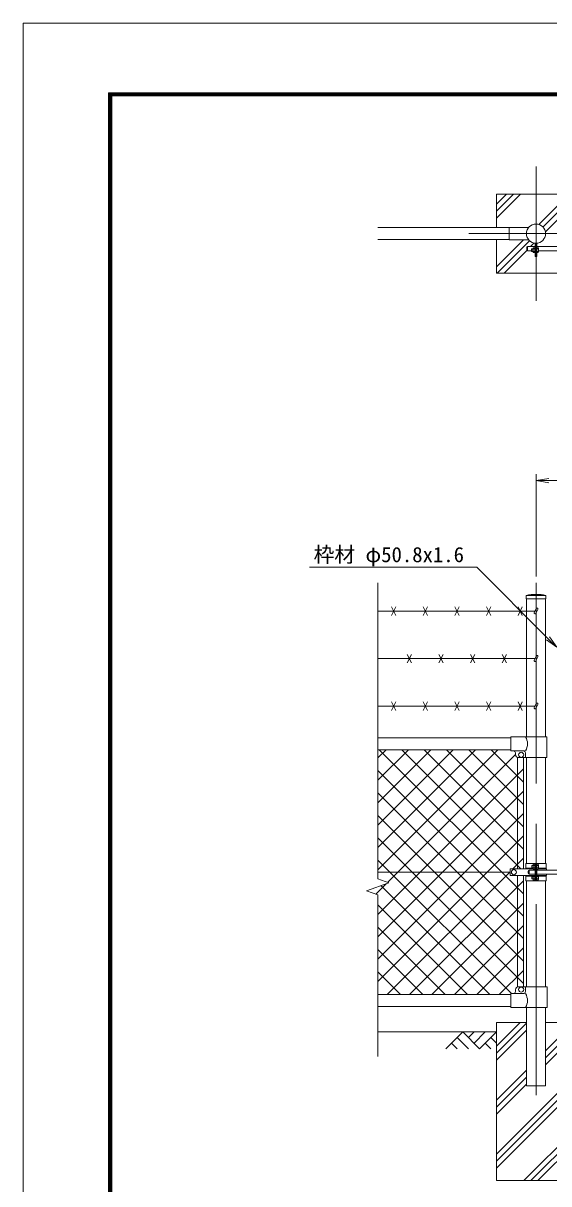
# Model space of a CAD drawing. Units: millimetres, scale not verified. Extents: x -4200 to 4200, y -2970 to 2970.
# Drawn here: x -4200 to -2539, y -699 to 2970 of the extents above; entities that cross this region are included whole.
import ezdxf
from ezdxf.enums import TextEntityAlignment as Align

# ---------------------------------------------------------------- set-up
doc = ezdxf.new("R2010")
doc.units = ezdxf.units.MM
doc.header["$LTSCALE"] = 20
doc.linetypes.add('USER1', pattern=[50.8, 31.75, -6.35, 6.35, -6.35])
for name, color, linetype, lineweight in [('0-0_D-STR-TXT', 7, 'Continuous', 9), ('0-1_D-TTL', 7, 'Continuous', 9), ('0-3_D-STR4', 7, 'Continuous', 9), ('0-4_D-BMK', 2, 'USER1', 13), ('0-5_D-STR1', 1, 'Continuous', 18), ('0-6_D-BGD', 7, 'Continuous', 9), ('0-7_D-DCR-HCH', 7, 'Continuous', 9), ('0-8_D-STR3', 3, 'Continuous', 13), ('0-9_D-STR-DIM', 7, 'Continuous', 9), ('0-A_0', 7, 'Continuous', 9), ('0-B_D-STR2', 7, 'Continuous', 9)]:
    doc.layers.add(name, color=color, linetype=linetype, lineweight=lineweight)
doc.styles.add('ＭＳ ゴシック', font='')
doc.styles.get('ＭＳ ゴシック').set_extended_font_data('MS Gothic')

# ---------------------------------------------------------------- blocks, each defined once
blk = doc.blocks.new('_Open')
at = {"layer": '0-A_0'}
blk.add_line((-20, 3.33), (0, 0), dxfattribs=at)
blk.add_lwpolyline([(-20, -3.33), (0, 0), (-20, 0)], dxfattribs=at)
blk = doc.blocks.new('MLeader10')
at = {"layer": '0-0_D-STR-TXT'}
blk.add_line((-2536.78, 1030.15), (-2513.21, 997.16), dxfattribs=at)
for points in [[(-2541.49, 1025.44), (-2766.16, 1250.11), (-3288.23, 1250.11), (-3295.43, 1250.11)], [(-2546.21, 1020.73), (-2513.21, 997.16), (-2541.49, 1025.44)]]:
    blk.add_lwpolyline(points, dxfattribs=at)

msp = doc.modelspace()

# ---------------------------------------------------------------- linework, layer by layer
at = {"layer": '0-1_D-TTL', "color": 2, "lineweight": 18}
msp.add_lwpolyline([(-4200, 2970), (4200, 2970), (4200, -2970), (-4200, -2970)], close=True, dxfattribs=at)
at = {"layer": '0-1_D-TTL'}
for points in [[(-3930, 2750), (3930, 2750), (3930, -2750), (-3930, -2750)], [(-3927.5, 2747.5), (3927.5, 2747.5), (3927.5, -2747.5), (-3927.5, -2747.5)], [(-3925, 2745), (3925, 2745), (3925, -2745), (-3925, -2745)], [(-3922.5, 2742.5), (3922.5, 2742.5), (3922.5, -2742.5), (-3922.5, -2742.5)], [(-3920, 2740), (3920, 2740), (3920, -2740), (-3920, -2740)]]:
    msp.add_lwpolyline(points, close=True, dxfattribs=at)
at = {"layer": '0-3_D-STR4'}
for p, q in [((-2704.32, 2323.85), (-2704.32, 2429.85)), ((-2454.32, 2429.85), (-2704.32, 2429.85)), ((-2704.32, -188.63), (-2704.32, -688.63)), ((-2704.32, -188.63), (-2609.57, -188.63)), ((-2549.07, -188.63), (-2454.32, -188.63)), ((-2704.32, -688.63), (-2454.32, -688.63))]:
    msp.add_line(p, q, dxfattribs=at)
msp.add_lwpolyline([(-2454.32, 2179.85), (-2704.32, 2179.85), (-2704.32, 2285.85)], dxfattribs=at)
at = {"layer": '0-4_D-BMK'}
for p, q in [((-2579.32, 2092.72), (-2579.32, 2516.99)), ((-2367.19, 2304.85), (-2791.45, 2304.85)), ((-2579.32, 1201.52), (-2579.32, -418.63))]:
    msp.add_line(p, q, dxfattribs=at)
at = {"layer": '0-5_D-STR1'}
for p, q in [((-2664.32, 2323.85), (-3079.32, 2323.85)), ((-2664.32, 2285.85), (-3079.32, 2285.85)), ((-2547.87, 1161.37), (-2610.77, 1161.37)), ((-2610.77, 1161.37), (-2610.77, 1150.37)), ((-2547.87, 1150.37), (-2610.77, 1150.37)), ((-2609.57, 1150.37), (-2609.57, 714.37)), ((-2549.07, 1150.37), (-2549.07, 714.37)), ((-2547.87, 1150.37), (-2547.87, 1161.37)), ((-2659.32, 711.37), (-3079.32, 711.37)), ((-2659.32, 673.37), (-3079.32, 673.37)), ((-2609.57, 648.37), (-2609.57, 313.87)), ((-2549.07, 648.37), (-2549.07, 313.87)), ((-2609.57, 298.87), (-2609.57, 296.87)), ((-2549.07, 298.87), (-2549.07, 296.87)), ((-2609.57, 275.87), (-2609.57, 273.87)), ((-2609.57, 258.87), (-2609.57, -75.63)), ((-2549.07, 275.87), (-2549.07, 273.87)), ((-2549.07, 258.87), (-2549.07, -75.63)), ((-2659.32, -100.63), (-3079.32, -100.63)), ((-2659.32, -138.63), (-3079.32, -138.63)), ((-2609.57, -141.63), (-2609.57, -388.63)), ((-2549.07, -141.63), (-2549.07, -388.63)), ((-2549.07, -388.63), (-2609.57, -388.63))]:
    msp.add_line(p, q, dxfattribs=at)
msp.add_circle((-2579.32, 2304.85), 30.25, dxfattribs=at)
msp.add_arc((-2579.32, 998.02), 166.35, 79.10214, 100.89786, dxfattribs=at)
at = {"layer": '0-6_D-BGD'}
msp.add_line((-3079.32, -218.63), (-2704.32, -218.63), dxfattribs=at)
at = {"layer": '0-7_D-DCR-HCH'}
for p, q in [((-2704.32, 2353.63), (-2628.1, 2429.85)), ((-2704.32, 2375.73), (-2650.2, 2429.85)), ((-2704.32, 2397.83), (-2672.3, 2429.85)), ((-2569.65, 2334.68), (-2474.47, 2429.85)), ((-2556.2, 2326.03), (-2454.32, 2427.91)), ((-2548.68, 2311.46), (-2454.32, 2405.81)), ((-2704.32, 2200), (-2619.17, 2285.15)), ((-2702.37, 2179.85), (-2599.72, 2282.51)), ((-2680.28, 2179.85), (-2608.19, 2251.94)), ((-2596.48, 2263.65), (-2585.92, 2274.21)), ((-2810.75, -218.63), (-2863.96, -271.84)), ((-2810.75, -218.63), (-2757.53, -271.84)), ((-2793.1, -236.46), (-2775.27, -218.63)), ((-2775.27, -254.11), (-2739.8, -218.63)), ((-2757.53, -271.84), (-2704.32, -218.63)), ((-2704.32, -263.23), (-2629.72, -188.63)), ((-2704.32, -285.33), (-2609.57, -190.58)), ((-2704.32, -307.43), (-2609.57, -212.68)), ((-2549.07, -278.69), (-2459.01, -188.63)), ((-2549.07, -300.79), (-2454.32, -206.04)), ((-2846.22, -254.11), (-2828.4, -271.84)), ((-2828.48, -236.37), (-2792.85, -271.84)), ((-2739.8, -254.11), (-2721.98, -271.84)), ((-2722.06, -236.37), (-2704.32, -254.03)), ((-2549.07, -322.89), (-2454.32, -228.14)), ((-2704.32, -433.94), (-2609.57, -339.19)), ((-2704.32, -604.65), (-2454.32, -354.65)), ((-2704.32, -456.04), (-2609.57, -361.29)), ((-2704.32, -626.75), (-2454.32, -376.75)), ((-2704.32, -478.14), (-2609.57, -383.39)), ((-2704.32, -648.84), (-2454.32, -398.84)), ((-2617.6, -688.63), (-2454.32, -525.36)), ((-2595.5, -688.63), (-2454.32, -547.46)), ((-2573.4, -688.63), (-2454.32, -569.55))]:
    msp.add_line(p, q, dxfattribs=at)
at = {"layer": '0-8_D-STR3'}
for p, q in [((-2664.32, 2285.15), (-2602.28, 2285.15)), ((-2608.72, 2260.65), (-2608.72, 2253.65)), ((-2605.72, 2263.65), (-2581.67, 2263.65)), ((-2605.72, 2263.65), (-2605.72, 2250.65)), ((-2605.72, 2250.65), (-2593.07, 2250.65)), ((-2593.07, 2256.05), (-2592.39, 2256.73)), ((-2593.07, 2256.05), (-2593.07, 2249.4)), ((-2588.77, 2256.05), (-2593.07, 2256.05)), ((-2588.77, 2249.4), (-2593.07, 2249.4)), ((-2593.07, 2249.4), (-2592.39, 2248.73)), ((-2588.77, 2256.73), (-2592.39, 2256.73)), ((-2592.39, 2256.73), (-2592.39, 2248.73)), ((-2588.77, 2248.73), (-2592.39, 2248.73)), ((-2588.77, 2258.55), (-2588.77, 2246.95)), ((-2583.27, 2260.23), (-2588.17, 2260.23)), ((-2583.27, 2256.73), (-2588.17, 2256.73)), ((-2583.27, 2248.73), (-2588.17, 2248.73)), ((-2583.27, 2245.23), (-2588.17, 2245.23)), ((-2583.27, 2261.23), (-2583.27, 2244.23)), ((-2581.67, 2261.23), (-2583.27, 2261.23)), ((-2581.67, 2244.23), (-2583.27, 2244.23)), ((-2581.67, 2273.59), (-2581.67, 2232.73)), ((-2579.37, 2273.5), (-2579.37, 2232.73)), ((-2577.07, 2273.58), (-2577.07, 2232.73)), ((-2577.07, 2263.65), (-2448.72, 2263.65)), ((-2577.07, 2261.63), (-2577.07, 2243.83)), ((-2577.07, 2260.23), (-2572.17, 2260.23)), ((-2577.07, 2256.73), (-2572.17, 2256.73)), ((-2577.07, 2248.73), (-2572.17, 2248.73)), ((-2577.07, 2245.23), (-2572.17, 2245.23)), ((-2571.57, 2258.55), (-2571.57, 2246.95)), ((-2571.57, 2250.65), (-2448.72, 2250.65)), ((-2577.07, 2232.73), (-2581.67, 2232.73)), ((-3079.32, 1111.37), (-2582.63, 1111.37)), ((-3022.61, 1124.78), (-3036.03, 1097.95)), ((-3022.61, 1097.95), (-3036.03, 1124.78)), ((-2922.61, 1124.78), (-2936.03, 1097.95)), ((-2922.61, 1097.95), (-2936.03, 1124.78)), ((-2822.61, 1124.78), (-2836.03, 1097.95)), ((-2822.61, 1097.95), (-2836.03, 1124.78)), ((-2722.61, 1124.78), (-2736.03, 1097.95)), ((-2722.61, 1097.95), (-2736.03, 1124.78)), ((-2622.61, 1124.78), (-2636.03, 1097.95)), ((-2622.61, 1097.95), (-2636.03, 1124.78)), ((-2578.89, 1119.4), (-2584.84, 1106.64)), ((-2573.45, 1116.86), (-2579.4, 1104.1)), ((-3079.32, 961.37), (-2582.63, 961.37)), ((-2972.61, 974.78), (-2986.03, 947.95)), ((-2972.61, 947.95), (-2986.03, 974.78)), ((-2872.61, 974.78), (-2886.03, 947.95)), ((-2872.61, 947.95), (-2886.03, 974.78)), ((-2772.61, 974.78), (-2786.03, 947.95)), ((-2772.61, 947.95), (-2786.03, 974.78)), ((-2672.61, 974.78), (-2686.03, 947.95)), ((-2672.61, 947.95), (-2686.03, 974.78)), ((-2578.89, 969.4), (-2584.84, 956.64)), ((-2573.45, 966.86), (-2579.4, 954.1)), ((-3079.32, 811.37), (-2582.63, 811.37)), ((-3022.61, 824.78), (-3036.03, 797.95)), ((-3022.61, 797.95), (-3036.03, 824.78)), ((-2922.61, 824.78), (-2936.03, 797.95)), ((-2922.61, 797.95), (-2936.03, 824.78)), ((-2822.61, 824.78), (-2836.03, 797.95)), ((-2822.61, 797.95), (-2836.03, 824.78)), ((-2722.61, 824.78), (-2736.03, 797.95)), ((-2722.61, 797.95), (-2736.03, 824.78)), ((-2622.61, 824.78), (-2636.03, 797.95)), ((-2622.61, 797.95), (-2636.03, 824.78)), ((-2578.89, 819.4), (-2584.84, 806.64)), ((-2573.45, 816.86), (-2579.4, 804.1)), ((-2544.62, 714.37), (-2659.32, 714.37)), ((-2659.32, 670.37), (-2659.32, 714.37)), ((-2544.62, 648.37), (-2544.62, 714.37)), ((-2619.72, 670.37), (-2659.32, 670.37)), ((-2644.32, 658.37), (-2644.32, 663.37)), ((-2612.72, 648.37), (-2612.72, 663.37)), ((-2637.82, 649), (-2637.82, 296.87)), ((-2544.62, 648.37), (-2634.32, 648.37)), ((-2618.82, 648.37), (-2618.82, 296.87)), ((-2661.32, 275.87), (-2661.32, 296.87)), ((-2661.32, 296.87), (-2588.43, 296.87)), ((-2611.87, 313.87), (-2546.77, 313.87)), ((-2611.87, 313.87), (-2611.87, 298.87)), ((-2611.87, 298.87), (-2588.72, 298.87)), ((-2593.02, 307.19), (-2592.34, 307.87)), ((-2593.02, 307.19), (-2593.02, 300.54)), ((-2588.72, 307.19), (-2593.02, 307.19)), ((-2593.02, 300.54), (-2592.34, 299.87)), ((-2588.72, 300.54), (-2593.02, 300.54)), ((-2588.72, 307.87), (-2592.34, 307.87)), ((-2592.34, 307.87), (-2592.34, 299.87)), ((-2588.72, 299.87), (-2592.34, 299.87)), ((-2588.72, 309.69), (-2588.72, 298.09)), ((-2583.22, 311.37), (-2588.12, 311.37)), ((-2583.22, 307.87), (-2588.12, 307.87)), ((-2583.22, 299.87), (-2588.12, 299.87)), ((-2583.22, 296.37), (-2588.12, 296.37)), ((-2581.62, 312.37), (-2583.22, 312.37)), ((-2583.22, 312.37), (-2583.22, 295.37)), ((-2581.62, 295.37), (-2583.22, 295.37)), ((-2581.62, 313.87), (-2581.62, 258.87)), ((-2579.32, 313.87), (-2579.32, 258.87)), ((-2577.02, 313.87), (-2577.02, 258.87)), ((-2577.02, 312.77), (-2577.02, 294.97)), ((-2577.02, 311.37), (-2572.12, 311.37)), ((-2577.02, 307.87), (-2572.12, 307.87)), ((-2577.02, 299.87), (-2572.12, 299.87)), ((-2577.02, 296.37), (-2572.12, 296.37)), ((-2571.81, 296.87), (-2546.52, 296.87)), ((-2571.52, 309.69), (-2571.52, 298.09)), ((-2571.52, 298.87), (-2546.77, 298.87)), ((-2546.77, 313.87), (-2546.77, 298.87)), ((-2546.52, 292.87), (-2546.52, 296.87)), ((-2661.32, 286.37), (-3079.32, 286.37)), ((-2661.32, 275.87), (-2588.43, 275.87)), ((-2637.82, 275.87), (-2637.82, -76.27)), ((-2618.82, 275.87), (-2618.82, -75.63)), ((-2611.87, 273.87), (-2588.72, 273.87)), ((-2611.87, 258.87), (-2611.87, 273.87)), ((-2611.87, 258.87), (-2546.77, 258.87)), ((-2603.92, 289.87), (-2603.92, 282.87)), ((-2600.92, 292.87), (-2581.62, 292.87)), ((-2600.92, 292.87), (-2600.92, 279.87)), ((-2600.92, 279.87), (-2581.62, 279.87)), ((-2593.02, 272.19), (-2592.34, 272.87)), ((-2588.72, 272.19), (-2593.02, 272.19)), ((-2593.02, 265.54), (-2593.02, 272.19)), ((-2588.72, 265.54), (-2593.02, 265.54)), ((-2593.02, 265.54), (-2592.34, 264.87)), ((-2592.34, 264.87), (-2592.34, 272.87)), ((-2588.72, 272.87), (-2592.34, 272.87)), ((-2588.72, 264.87), (-2592.34, 264.87)), ((-2588.72, 263.05), (-2588.72, 274.65)), ((-2583.22, 276.37), (-2588.12, 276.37)), ((-2583.22, 272.87), (-2588.12, 272.87)), ((-2583.22, 264.87), (-2588.12, 264.87)), ((-2583.22, 261.37), (-2588.12, 261.37)), ((-2583.22, 260.37), (-2583.22, 277.37)), ((-2581.62, 277.37), (-2583.22, 277.37)), ((-2581.62, 260.37), (-2583.22, 260.37)), ((-2577.02, 292.87), (-2448.67, 292.87)), ((-2577.02, 279.87), (-2448.67, 279.87)), ((-2577.02, 276.37), (-2572.12, 276.37)), ((-2577.02, 272.87), (-2572.12, 272.87)), ((-2577.02, 264.87), (-2572.12, 264.87)), ((-2577.02, 261.37), (-2572.12, 261.37)), ((-2571.81, 275.87), (-2546.52, 275.87)), ((-2571.62, 273.87), (-2546.77, 273.87)), ((-2571.52, 274.69), (-2571.52, 263.09)), ((-2546.77, 258.87), (-2546.77, 273.87)), ((-2546.52, 275.87), (-2546.52, 279.87)), ((-2619.72, -97.63), (-2659.32, -97.63)), ((-2659.32, -97.63), (-2659.32, -141.63)), ((-2644.32, -85.63), (-2644.32, -90.63)), ((-2543.62, -75.63), (-2634.32, -75.63)), ((-2612.72, -75.63), (-2612.72, -90.63)), ((-2543.62, -75.63), (-2543.62, -141.63)), ((-2543.62, -141.63), (-2659.32, -141.63))]:
    msp.add_line(p, q, dxfattribs=at)
msp.add_lwpolyline([(-2664.32, 2285.15), (-2664.32, 2324.55), (-2602.28, 2324.55)], dxfattribs=at)
for centre in [(-2626.32, 657.37), (-2649.32, 286.37), (-2626.32, -84.63)]:
    msp.add_circle(centre, 8, dxfattribs=at)
for centre, radius, start, end in [((-2605.72, 2260.65), 3, 90, 180), ((-2605.72, 2253.65), 3, 180, 270), ((-2585.92, 2258.48), 2.85, 142.09851, 217.90149), ((-2575.14, 2252.73), 13.63, 162.93847, 197.06153), ((-2585.92, 2246.98), 2.85, 142.14171, 217.85829), ((-2585.21, 2252.73), 13.63, 342.93847, 17.06153), ((-2574.42, 2258.48), 2.85, 322.09851, 37.90149), ((-2574.42, 2246.98), 2.85, 322.14171, 37.85829), ((-2582.12, 1105.37), 3, 154.99707, 334.99524), ((-2576.17, 1118.13), 3, 334.99524, 154.99707), ((-2582.12, 955.37), 3, 154.99707, 334.99524), ((-2576.17, 968.13), 3, 334.99524, 154.99707), ((-2576.17, 818.13), 3, 334.99524, 154.99707), ((-2582.12, 805.37), 3, 154.99707, 334.99524), ((-2646.94, 692.37), 40.68, 327.25964, 32.74036), ((-2651.32, 663.37), 7, 0, 90), ((-2619.72, 663.37), 7, 0, 90), ((-2634.32, 658.37), 10, 180, 270), ((-2585.87, 309.62), 2.85, 142.09851, 217.90149), ((-2575.09, 303.87), 13.63, 162.93847, 197.06153), ((-2585.87, 298.12), 2.85, 142.14171, 217.85829), ((-2585.16, 303.87), 13.63, 342.93847, 17.06153), ((-2574.37, 309.62), 2.85, 322.09851, 37.90149), ((-2574.37, 298.12), 2.85, 322.14171, 37.85829), ((-2600.92, 289.87), 3, 90, 180), ((-2600.92, 282.87), 3, 180, 270), ((-2585.87, 274.62), 2.85, 142.14171, 217.85829), ((-2575.09, 268.87), 13.63, 162.93847, 197.06153), ((-2585.87, 263.12), 2.85, 142.09851, 217.90149), ((-2585.16, 268.87), 13.63, 342.93847, 17.06153), ((-2574.37, 274.62), 2.85, 322.09851, 37.90149), ((-2574.37, 263.12), 2.85, 322.14171, 37.85829), ((-2651.32, -90.63), 7, 270, 0), ((-2634.32, -85.63), 10, 90, 180), ((-2619.72, -90.63), 7, 270, 0), ((-2646.94, -119.63), 40.68, 327.25964, 32.74036)]:
    msp.add_arc(centre, radius, start, end, dxfattribs=at)
at = {"layer": '0-9_D-STR-DIM'}
for p, q in [((-2579.32, 1221.52), (-2579.32, 1544.03)), ((-2539.32, 1524.03), (-1584.32, 1524.03)), ((-3079.32, 1201.52), (-3079.32, 265.59)), ((-3044.08, 252.77), (-3079.32, 265.59)), ((-3114.56, 227.12), (-3044.08, 252.77)), ((-3079.32, 214.29), (-3114.56, 227.12)), ((-3079.32, 214.29), (-3079.32, -295.94))]:
    msp.add_line(p, q, dxfattribs=at)
at = {"layer": '0-B_D-STR2'}
for p, q in [((-3079.32, 293.91), (-2699.87, 673.37)), ((-3079.32, 364.62), (-2770.58, 673.37)), ((-3079.32, 435.34), (-2841.29, 673.37)), ((-3079.32, 506.05), (-2912, 673.37)), ((-3079.32, 576.76), (-2982.71, 673.37)), ((-3079.32, 647.47), (-3053.42, 673.37)), ((-2618.82, 217.64), (-3074.55, 673.37)), ((-2627.34, 296.87), (-3003.84, 673.37)), ((-2618.82, 359.06), (-2933.13, 673.37)), ((-2618.82, 429.77), (-2862.42, 673.37)), ((-2618.82, 500.48), (-2791.71, 673.37)), ((-2618.82, 571.19), (-2721, 673.37)), ((-3048.24, 254.28), (-2644.32, 658.2)), ((-3079.32, 152.49), (-2618.82, 612.99)), ((-2618.82, 146.93), (-3079.32, 607.43)), ((-3079.32, 81.78), (-2618.82, 542.28)), ((-2618.82, 76.21), (-3079.32, 536.71)), ((-3079.32, 11.07), (-2618.82, 471.57)), ((-2618.82, 5.5), (-3079.32, 466)), ((-3079.32, -59.64), (-2618.82, 400.86)), ((-2618.82, -65.21), (-3079.32, 395.29)), ((-2657.11, -97.63), (-3079.32, 324.58)), ((-2652.11, 296.87), (-2618.82, 330.15)), ((-3049.6, -100.63), (-2661.32, 287.65)), ((-2978.89, -100.63), (-2618.82, 259.44)), ((-3085.86, 216.67), (-3053.01, 249.52)), ((-2724.82, -100.63), (-3069.11, 243.66)), ((-2908.18, -100.63), (-2618.82, 188.73)), ((-2795.53, -100.63), (-3079.32, 183.16)), ((-2866.24, -100.63), (-3079.32, 112.45)), ((-2837.47, -100.63), (-2618.82, 118.02)), ((-2936.95, -100.63), (-3079.32, 41.74)), ((-2766.76, -100.63), (-2618.82, 47.31)), ((-3007.66, -100.63), (-3079.32, -28.97)), ((-2696.05, -100.63), (-2619.35, -23.93))]:
    msp.add_line(p, q, dxfattribs=at)

# ---------------------------------------------------------------- block references
at = {"layer": '0-0_D-STR-TXT'}
msp.add_blockref('MLeader10', (0, 0), dxfattribs=at)
at = {"layer": '0-9_D-STR-DIM', "xscale": 2, "yscale": 2, "rotation": 180}
msp.add_blockref('_Open', (-2579.32, 1524.03), dxfattribs=at)

# ---------------------------------------------------------------- texts
at = {"layer": '0-0_D-STR-TXT', "style": 'ＭＳ ゴシック'}
msp.add_text('枠材 φ50.8x1.6', height=48.09, dxfattribs=at).set_placement((-3282.29, 1251.88), align=Align.BOTTOM_LEFT)

doc.saveas('drawing.dxf')
